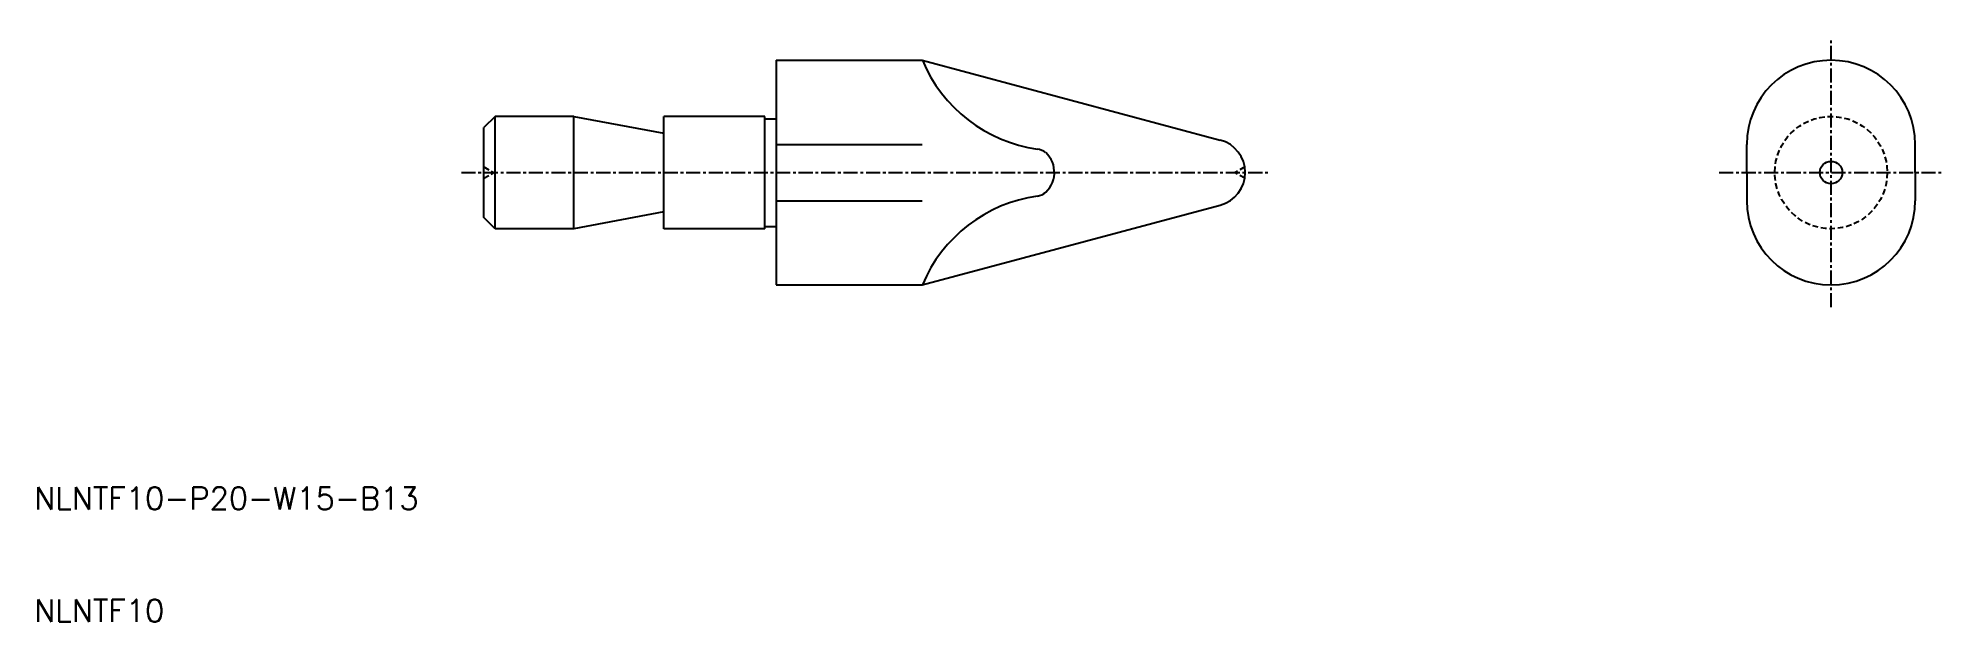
# Model space of a CAD drawing. Extents: x 10 to 180, y 10 to 62.
import ezdxf

# ---------------------------------------------------------------- set-up
doc = ezdxf.new("R2010")
doc.units = 0
doc.linetypes.add('CENTER', pattern=[2, 1.25, -0.25, 0.25, -0.25])
doc.linetypes.add('DASHED', pattern=[0.75, 0.5, -0.25])
doc.layers.get('0').update_dxf_attribs({"linetype": 'CONTINUOUS'})
doc.layers.add('CENTER', color=1, linetype='CENTER')
doc.styles.get("Standard").update_dxf_attribs({"font": 'txt.shx'})

msp = doc.modelspace()

# ---------------------------------------------------------------- linework, layer by layer
at = {"color": 7, "linetype": 'CONTINUOUS'}
for p, q in [((76, 60), (76, 40)), ((76, 60), (89, 60)), ((89, 60), (115.51, 52.9)), ((51, 55), (50, 54)), ((58, 55), (51, 55)), ((51, 45), (51, 55)), ((58, 45), (58, 55)), ((58, 55), (66, 53.5)), ((75, 55), (66, 55)), ((66, 45), (66, 55)), ((75, 45), (75, 55)), ((75, 54.8), (76, 54.8)), ((50, 46), (50, 54)), ((162.34, 50), (162.34, 52.5)), ((177.34, 50), (177.34, 52.5)), ((162.34, 50), (162.34, 47.5)), ((177.34, 50), (177.34, 47.5)), ((51, 45), (50, 46)), ((66, 46.5), (58, 45)), ((89, 40), (115.51, 47.1)), ((58, 45), (51, 45)), ((75, 45), (66, 45)), ((75, 45.2), (76, 45.2)), ((76, 40), (89, 40))]:
    msp.add_line(p, q, dxfattribs=at)
at = {"color": 3, "linetype": 'CONTINUOUS'}
for p, q in [((76, 52.5), (89, 52.5)), ((76, 47.5), (89, 47.5))]:
    msp.add_line(p, q, dxfattribs=at)
at = {"color": 3, "linetype": 'DASHED'}
for p, q in [((50, 50.5), (50.87, 50)), ((50, 49.5), (50.87, 50)), ((117.69, 50.5), (116.82, 50)), ((117.69, 49.5), (116.82, 50))]:
    msp.add_line(p, q, dxfattribs=at)
msp.add_circle((169.84, 50), 5, dxfattribs=at)
at = {"color": 7, "linetype": 'CONTINUOUS'}
msp.add_circle((169.84, 50), 1, dxfattribs=at)
at = {"color": 3, "linetype": 'CONTINUOUS'}
for centre, radius, start, end in [((101.08, 65.05), 13.09, 202.7016, 261.9392), ((98.97, 50.41), 1.7, 53.9746, 80.8802), ((98.34, 50.02), 2.41, 306.99, 47.0778), ((101.08, 34.95), 13.09, 98.0608, 157.2984), ((98.97, 49.59), 1.7, 279.1198, 306.0254)]:
    msp.add_arc(centre, radius, start, end, dxfattribs=at)
at = {"color": 7, "linetype": 'CONTINUOUS'}
for centre, radius, start, end in [((169.84, 52.5), 7.5, 0, 180), ((114.73, 50), 3, 285, 75), ((169.84, 47.5), 7.5, 180, 0)]:
    msp.add_arc(centre, radius, start, end, dxfattribs=at)
at = {"layer": 'CENTER', "color": 1, "linetype": 'CENTER'}
for p, q in [((169.84, 38.02), (169.84, 61.98)), ((48, 50), (119.73, 50)), ((159.89, 50), (179.79, 50))]:
    msp.add_line(p, q, dxfattribs=at)

# ---------------------------------------------------------------- texts
at = {"color": 7, "linetype": 'CONTINUOUS'}
for s, p in [('NLNTF10-P20-W15-B13', (10, 20)), ('NLNTF10', (10, 10))]:
    msp.add_text(s, height=2, dxfattribs=at).set_placement(p)

doc.saveas('drawing.dxf')
